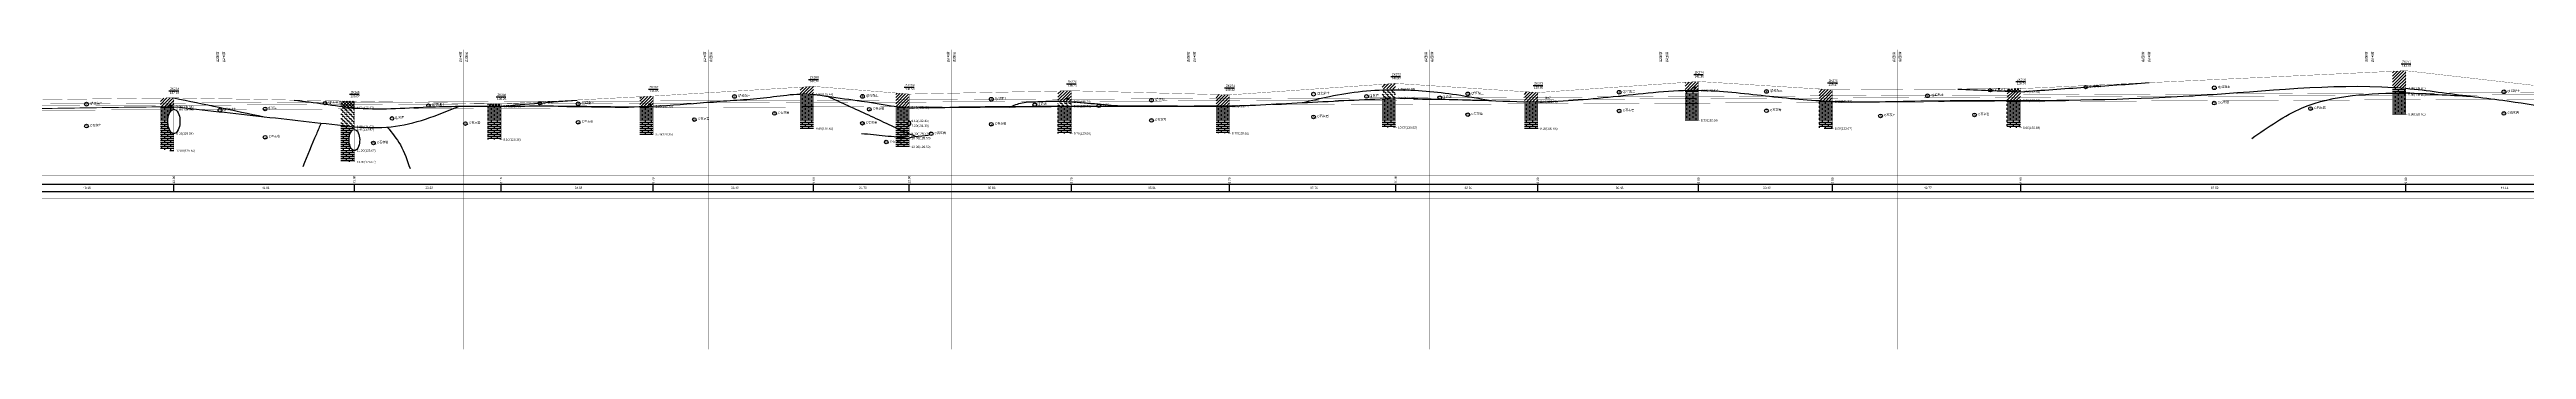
# Model space of a CAD drawing. Header units: inches. Extents: x -205 to 12199, y -11610 to -150.
# Drawn here: x 6288 to 9102, y -11602 to -11261 of the extents above; entities that cross this region are included whole.
import ezdxf

# ---------------------------------------------------------------- set-up
doc = ezdxf.new("R2010")
doc.units = ezdxf.units.IN
doc.header["$MEASUREMENT"] = 0
for name, pattern in [('ACAD_ISO03W100', [30, 12, -18]), ('ACAD_ISO05W100', [34, 24, -3, 0.5, -3, 0.5, -3]), ('ACAD_ISO12W100', [21, 12, -3, 0, -3, 0, -3])]:
    doc.linetypes.add(name, pattern=pattern)
for name, color, linetype in [('GiCAD_PouMian', 7, 'Continuous'), ('GICAD_QUYANG', 7, 'Continuous'), ('地质-地层符号', 3, 'Continuous'), ('地质-地层线', 7, 'Continuous'), ('地质-地面线', 7, 'Continuous'), ('地质-填充花纹', 4, 'Continuous'), ('地质-文字', 7, 'Continuous'), ('地质-标注栏', 7, 'Continuous'), ('地质-标贯', 7, 'Continuous'), ('地质-钻孔', 7, 'Continuous'), ('管底', 7, 'Continuous'), ('红线', 1, 'ACAD_ISO05W100')]:
    doc.layers.add(name, color=color, linetype=linetype)
doc.styles.add('LZ_PMT_LINE', font='', dxfattribs={"height": 2})
doc.styles.get("Standard").update_dxf_attribs({"font": ''})
doc.styles.add('地层编号', font='Comfont.shx', dxfattribs={"width": 0.7, "height": 2.5, "bigfont": 'Hztxt12a.shx'})
doc.styles.add('层底标注', font='Comfont.shx', dxfattribs={"width": 0.7, "height": 2.5, "bigfont": 'Hztxt12a.shx'})
doc.styles.add('岩土名称', font='Comfont.shx', dxfattribs={"width": 0.7, "height": 2.5, "bigfont": 'Hztxt12a.shx'})
doc.styles.add('时代', font='Comfont.shx', dxfattribs={"width": 0.7, "height": 2.5, "bigfont": 'Hztxt12a.shx'})
doc.styles.add('标注栏数据', font='Comfont.shx', dxfattribs={"width": 0.7, "height": 2.5, "bigfont": 'Hztxt12a.shx'})
doc.styles.add('标贯动探', font='Comfont.shx', dxfattribs={"width": 0.7, "height": 2.5, "bigfont": 'Hztxt12a.shx'})
doc.styles.add('钻孔标注', font='Comfont.shx', dxfattribs={"width": 0.7, "height": 2.5, "bigfont": 'Hztxt12a.shx'})
doc.styles.get('LZ_PMT_LINE').set_extended_font_data('SimSun')
doc.styles.get('Standard').set_extended_font_data('SimSun')
doc.linetypes.add('bzhjcx', pattern='A,0.001,[2,XX1.shx,S=1,R=0,X=1,Y=0],-2', length=2.001)
doc.linetypes.add('rd', pattern='A,0.7,1,[1,rd.shx,S=5,R=180,X=0,Y=0],1', length=2.7)
doc.linetypes.add('swx', pattern='A,7,-1.5,["●",LZ_PMT_LINE,S=0.05,R=0,X=0,Y=0],-1.5', length=10)
pattern_1 = [(0, (0, 0), (0, 2.3), []), (90, (0, 0), (-3.5, 2.3), [2.3, -2.3])]
pattern_2 = [(45, (0, 0), (-1.76776695, 1.76776695), [])]
pattern_3 = [(45, (-1.5, 0), (-2.5000001, 2.5000001), [0.707107, -2.828427]), (0, (-1, 0.5), (2.5, 2.5), [0.5, -4.5]), (315, (-0.5, 0.5), (4.9999895, -1.06e-05), [1.414214, -2.12132]), (0, (0.5, -0.5), (2.5, 2.5), [0.5, -4.5]), (45, (1, -0.5), (-2.5000001, 2.5000001), [0.707107, -2.828427])]
pattern_4 = [(45, (0, 0), (-1.76776695, 1.76776695), []), (135, (0, 0), (-1.76776695, -1.76776695), [])]

# ---------------------------------------------------------------- blocks, each defined once
blk = doc.blocks.new('gkqy_yuan.dwg不标')
at = {"layer": 'GiCAD_PouMian'}
h = blk.add_hatch(color=7, dxfattribs=at)
edge = h.paths.add_edge_path()
edge.add_arc((0, 0), 1, 0, 360)
at = {"layer": 'GICAD_QUYANG', "color": 7}
blk.add_circle((0, 0), 1, dxfattribs=at)
blk = doc.blocks.new('gkqy_yan.dwg不标', base_point=(0, -1))
at = {"color": 7}
blk.add_solid([(-0.5, -2), (-0.5, 0), (0.5, -2), (0.5, 0)], dxfattribs=at)
blk = doc.blocks.new('gkqy_rao.dwg不标')
at = {"layer": 'GICAD_QUYANG', "color": 7}
blk.add_circle((0, 0), 1, dxfattribs=at)

msp = doc.modelspace()

# ---------------------------------------------------------------- hatches: boundary and pattern name
at = {"layer": '地质-填充花纹', "linetype": 'Continuous'}
h = msp.add_hatch(dxfattribs=at)
h.set_pattern_fill('GKNXT', scale=0.5, style=0, pattern_type=2)
h.set_pattern_definition(pattern_2)
h.paths.add_polyline_path([(7155.84008, -11312.14803), (7150.08984, -11311.77942), (7145.09082, -11311.69967), (7140.84008, -11311.79196), (7140.84008, -11304.08072), (7155.84008, -11303.17909)])
h = msp.add_hatch(dxfattribs=at)
h.set_pattern_fill('GKNXT', scale=0.5, style=0, pattern_type=2)
h.set_pattern_definition(pattern_2)
h.paths.add_polyline_path([(7264.35335, -11311.84404), (7264.35335, -11327.34343), (7254.8247, -11326.55599), (7249.85771, -11325.98296), (7249.35335, -11325.91595), (7249.35335, -11310.64142)])
h = msp.add_hatch(dxfattribs=at)
h.set_pattern_fill('GKNXT', scale=0.5, style=0, pattern_type=2)
h.set_pattern_definition(pattern_2)
h.paths.add_polyline_path([(7448.65694, -11320.55699), (7442.40394, -11320.37869), (7437.40408, -11320.35432), (7433.65694, -11320.40227), (7433.65694, -11308.37854), (7448.65694, -11308.06927)])
h = msp.add_hatch(dxfattribs=at)
h.set_pattern_fill('GKNXT', scale=0.5, style=0, pattern_type=2)
h.set_pattern_definition(pattern_2)
h.paths.add_polyline_path([(7816.9964, -11306.25458), (7812.15584, -11306.07024), (7807.15636, -11306.00765), (7802.15678, -11306.06309), (7801.9964, -11306.06839), (7801.9964, -11300.81416), (7816.9964, -11299.78131)])
h = msp.add_hatch(dxfattribs=at)
h.set_pattern_fill('GKYN', scale=0.5, style=0, pattern_type=2)
h.set_pattern_definition(pattern_3)
h.paths.add_polyline_path([(7812.15584, -11306.07024), (7816.9964, -11306.25458), (7816.9964, -11316.27668), (7807.74069, -11316.74241), (7802.74701, -11316.99368), (7801.9964, -11317.03145), (7801.9964, -11306.06839), (7802.15678, -11306.06309), (7807.15636, -11306.00765)])
h = msp.add_hatch(dxfattribs=at)
h.set_pattern_fill('GKNXT', scale=0.5, style=0, pattern_type=2)
h.set_pattern_definition(pattern_2)
h.paths.add_polyline_path([(7978.55859, -11310.09804), (7978.55859, -11320.61379), (7970.13463, -11320.60495), (7965.13502, -11320.54246), (7963.55859, -11320.51172), (7963.55859, -11309.13711)])
h = msp.add_hatch(dxfattribs=at)
h.set_pattern_fill('GKNXT', scale=0.5, style=0, pattern_type=2)
h.set_pattern_definition(pattern_2)
h.paths.add_polyline_path([(8160.97507, -11307.56313), (8154.72283, -11307.53919), (8149.7232, -11307.59728), (8145.97507, -11307.68764), (8145.97507, -11298.61326), (8160.97507, -11297.58128)])
h = msp.add_hatch(dxfattribs=at)
h.set_pattern_fill('GKSHY', scale=0.5, style=0, pattern_type=2)
h.set_pattern_definition(pattern_1)
h.paths.add_polyline_path([(8160.97507, -11307.56313), (8160.97507, -11341.56256), (8156.15906, -11341.53311), (8151.09276, -11341.55667), (8150.58801, -11341.56409), (8145.97507, -11341.56409), (8145.97507, -11307.68764), (8149.7232, -11307.59728), (8154.72283, -11307.53919)])
h = msp.add_hatch(dxfattribs=at)
h.set_pattern_fill('GKNXT', scale=0.5, style=0, pattern_type=2)
h.set_pattern_definition(pattern_2)
h.paths.add_polyline_path([(8313.11397, -11306.99855), (8313.11397, -11320.00287), (8307.03124, -11319.7301), (8302.03815, -11319.46747), (8298.11397, -11319.23575), (8298.11397, -11306.06684)])
h = msp.add_hatch(dxfattribs=at)
h.set_pattern_fill('GKSTT', scale=0.5, style=0, pattern_type=2)
h.set_pattern_definition(pattern_4)
h.paths.add_polyline_path([(8526.97086, -11309.15336), (8521.55062, -11308.92146), (8516.55519, -11308.70772), (8511.97086, -11308.51158), (8511.97086, -11305.76033), (8526.97086, -11305.66564)])
h = msp.add_hatch(dxfattribs=at)
h.set_pattern_fill('GKNXT', scale=0.5, style=0, pattern_type=2)
h.set_pattern_definition(pattern_2)
h.paths.add_polyline_path([(8516.55519, -11308.70772), (8521.55062, -11308.92146), (8526.97086, -11309.15336), (8526.97086, -11319.16472), (8520.29066, -11319.18239), (8515.29067, -11319.19119), (8511.97086, -11319.1951), (8511.97086, -11308.51158)])
h = msp.add_hatch(dxfattribs=at)
h.set_pattern_fill('GKNXT', scale=0.5, style=0, pattern_type=2)
h.set_pattern_definition(pattern_2)
h.paths.add_polyline_path([(8964.55913, -11305.29424), (8955.67669, -11304.58876), (8950.68784, -11304.25526), (8949.55913, -11304.18944), (8949.55913, -11286.0233), (8964.55913, -11285.32573)])
h = msp.add_hatch(dxfattribs=at)
h.set_pattern_fill('GKSHY', scale=0.5, style=0, pattern_type=2)
h.set_pattern_definition(pattern_1)
h.paths.add_polyline_path([(8950.68784, -11304.25526), (8955.67669, -11304.58876), (8964.55913, -11305.29424), (8964.55913, -11310.33687), (8955.00046, -11311.20735), (8950.02107, -11311.66081), (8949.55913, -11311.70287), (8949.55913, -11304.18944)])
h = msp.add_hatch(dxfattribs=at)
h.set_pattern_fill('GKSHY', scale=0.5, style=0, pattern_type=2)
h.set_pattern_definition(pattern_1)
h.paths.add_polyline_path([(8964.55913, -11334.8141), (8949.55913, -11334.8141), (8949.55913, -11311.70287), (8950.02107, -11311.66081), (8955.00046, -11311.20735), (8964.55913, -11310.33687)])
h = msp.add_hatch(dxfattribs=at)
h.set_pattern_fill('GKNXT', scale=0.5, style=0, pattern_type=2)
h.set_pattern_definition(pattern_2)
h.paths.add_polyline_path([(6429.11404, -11326.16712), (6423.91428, -11326.23023), (6418.91465, -11326.29102), (6414.11404, -11326.34958), (6414.11404, -11316.36906), (6429.11404, -11316.16745)])
h = msp.add_hatch(dxfattribs=at)
h.set_pattern_fill('GKSHY', scale=0.5, style=0, pattern_type=2)
h.set_pattern_definition(pattern_1)
h.paths.add_polyline_path([(6429.11404, -11329.23465), (6427.46142, -11329.70112), (6425.94236, -11330.98804), (6424.80224, -11332.62708), (6423.95168, -11334.43541), (6423.32727, -11336.33443), (6422.89029, -11338.28543), (6422.61772, -11340.26625), (6422.49677, -11342.26213), (6422.52213, -11344.26153), (6422.69489, -11346.25358), (6423.02278, -11348.22595), (6423.52172, -11350.16195), (6424.2194, -11352.03512), (6425.16196, -11353.79676), (6426.42335, -11355.34276), (6428.08923, -11356.42564), (6429.11404, -11356.61733), (6429.11404, -11376.14342), (6424.34114, -11375.74868), (6419.31827, -11375.33302), (6414.29542, -11374.91684), (6414.11404, -11374.90179), (6414.11404, -11326.34958), (6418.91465, -11326.29102), (6423.91428, -11326.23023), (6429.11404, -11326.16712)])
h = msp.add_hatch(dxfattribs=at)
h.set_pattern_fill('GKSTT', scale=0.5, style=0, pattern_type=2)
h.set_pattern_definition(pattern_4)
h.paths.add_polyline_path([(6634.14542, -11320.00942), (6634.14542, -11327.488), (6624.98939, -11326.53166), (6620.02838, -11325.90869), (6619.14542, -11325.78919), (6619.14542, -11319.72775)])
h = msp.add_hatch(dxfattribs=at)
h.set_pattern_fill('GKYN', scale=0.5, style=0, pattern_type=2)
h.set_pattern_definition(pattern_3)
h.paths.add_polyline_path([(6620.02838, -11325.90869), (6624.98939, -11326.53166), (6634.14542, -11327.488), (6634.14542, -11348.98625), (6626.29521, -11348.11137), (6621.32597, -11347.55757), (6619.14542, -11347.31455), (6619.14542, -11325.78919)])
h = msp.add_hatch(dxfattribs=at)
h.set_pattern_fill('GKSTT', scale=0.5, style=0, pattern_type=2)
h.set_pattern_definition(pattern_4)
h.paths.add_polyline_path([(6800.75282, -11323.05954), (6800.75282, -11325.56356), (6792.68685, -11325.54563), (6787.68686, -11325.53744), (6785.75282, -11325.53584), (6785.75282, -11322.78494)])
h = msp.add_hatch(dxfattribs=at)
h.set_pattern_fill('GKSHY', scale=0.5, style=0, pattern_type=2)
h.set_pattern_definition(pattern_1)
h.paths.add_polyline_path([(6787.68686, -11325.53744), (6792.68685, -11325.54563), (6800.75282, -11325.56356), (6800.75282, -11363.56411), (6785.75282, -11363.56411), (6785.75282, -11325.53584)])
h = msp.add_hatch(dxfattribs=at)
h.set_pattern_fill('GKNXT', scale=0.5, style=0, pattern_type=2)
h.set_pattern_definition(pattern_2)
h.paths.add_polyline_path([(6973.67119, -11325.62353), (6967.45331, -11325.85888), (6962.45539, -11326.00273), (6958.67119, -11326.08436), (6958.67119, -11314.90339), (6973.67119, -11314.12701)])
h = msp.add_hatch(dxfattribs=at)
h.set_pattern_fill('GKSHY', scale=0.5, style=0, pattern_type=2)
h.set_pattern_definition(pattern_1)
h.paths.add_polyline_path([(6973.67119, -11357.61407), (6958.67119, -11357.61407), (6958.67119, -11326.08436), (6962.45539, -11326.00273), (6967.45331, -11325.85888), (6973.67119, -11325.62353)])
h = msp.add_hatch(dxfattribs=at)
h.set_pattern_fill('GKSHY', scale=0.5, style=0, pattern_type=2)
h.set_pattern_definition(pattern_1)
h.paths.add_polyline_path([(7150.08984, -11311.77942), (7155.84008, -11312.14803), (7155.84008, -11351.16406), (7140.84008, -11351.16406), (7140.84008, -11311.79196), (7145.09082, -11311.69967)])
h = msp.add_hatch(dxfattribs=at)
h.set_pattern_fill('GKSHY', scale=0.5, style=0, pattern_type=2)
h.set_pattern_definition(pattern_1)
h.paths.add_polyline_path([(7249.85771, -11325.98296), (7254.8247, -11326.55599), (7264.35335, -11327.34343), (7264.35335, -11342.66103), (7263.39599, -11343.79815), (7263.26951, -11345.78198), (7264.01521, -11347.59982), (7264.35335, -11347.75176), (7264.35335, -11356.74959), (7259.12294, -11354.35401), (7254.57705, -11352.27196), (7250.03117, -11350.1899), (7249.35335, -11349.87945), (7249.35335, -11325.91595)])
h = msp.add_hatch(dxfattribs=at)
h.set_pattern_fill('GKYN', scale=0.5, style=0, pattern_type=2)
h.set_pattern_definition(pattern_3)
h.paths.add_polyline_path([(7442.40394, -11320.37869), (7448.65694, -11320.55699), (7448.65694, -11325.56656), (7441.75109, -11325.634), (7436.75133, -11325.68283), (7433.65694, -11325.71305), (7433.65694, -11320.40227), (7437.40408, -11320.35432)])
h = msp.add_hatch(dxfattribs=at)
h.set_pattern_fill('GKSHY', scale=0.5, style=0, pattern_type=2)
h.set_pattern_definition(pattern_1)
h.paths.add_polyline_path([(7448.65694, -11356.56411), (7433.65694, -11356.56411), (7433.65694, -11325.71305), (7436.75133, -11325.68283), (7441.75109, -11325.634), (7448.65694, -11325.56656)])
h = msp.add_hatch(dxfattribs=at)
h.set_pattern_fill('GKNXT', scale=0.5, style=0, pattern_type=2)
h.set_pattern_definition(pattern_2)
h.paths.add_polyline_path([(7628.19978, -11312.75751), (7628.19978, -11325.77158), (7618.67308, -11326.0586), (7613.67406, -11326.15746), (7613.19978, -11326.16391), (7613.19978, -11312.36485)])
h = msp.add_hatch(dxfattribs=at)
h.set_pattern_fill('GKSHY', scale=0.5, style=0, pattern_type=2)
h.set_pattern_definition(pattern_1)
h.paths.add_polyline_path([(7628.19978, -11356.26405), (7613.19978, -11356.26405), (7613.19978, -11326.16391), (7613.67406, -11326.15746), (7618.67308, -11326.0586), (7628.19978, -11325.77158)])
h = msp.add_hatch(dxfattribs=at)
h.set_pattern_fill('GKSHY', scale=0.5, style=0, pattern_type=2)
h.set_pattern_definition(pattern_1)
h.paths.add_polyline_path([(7816.9964, -11349.7641), (7801.9964, -11349.7641), (7801.9964, -11317.03145), (7802.74701, -11316.99368), (7807.74069, -11316.74241), (7816.9964, -11316.27668)])
h = msp.add_hatch(dxfattribs=at)
h.set_pattern_fill('GKSHY', scale=0.5, style=0, pattern_type=2)
h.set_pattern_definition(pattern_1)
h.paths.add_polyline_path([(7965.13502, -11320.54246), (7970.13463, -11320.60495), (7978.55859, -11320.61379), (7978.55859, -11351.11406), (7963.55859, -11351.11406), (7963.55859, -11320.51172)])
h = msp.add_hatch(dxfattribs=at)
h.set_pattern_fill('GKSHY', scale=0.5, style=0, pattern_type=2)
h.set_pattern_definition(pattern_1)
h.paths.add_polyline_path([(8302.03815, -11319.46747), (8307.03124, -11319.7301), (8313.11397, -11320.00287), (8313.11397, -11351.00034), (8308.29245, -11350.73541), (8303.22095, -11350.45577), (8298.14945, -11350.17418), (8298.11397, -11350.17219), (8298.11397, -11319.23575)])
h = msp.add_hatch(dxfattribs=at)
h.set_pattern_fill('GKSHY', scale=0.5, style=0, pattern_type=2)
h.set_pattern_definition(pattern_1)
h.paths.add_polyline_path([(8526.97086, -11350.16406), (8511.97086, -11350.16406), (8511.97086, -11319.1951), (8515.29067, -11319.19119), (8520.29066, -11319.18239), (8526.97086, -11319.16472)])
h = msp.add_hatch(dxfattribs=at)
h.set_pattern_fill('GKSHY', scale=0.5, style=0, pattern_type=2)
h.set_pattern_definition(pattern_1)
h.paths.add_polyline_path([(6621.32597, -11347.55757), (6626.29521, -11348.11137), (6634.14542, -11348.98625), (6634.14542, -11352.09433), (6632.51837, -11352.61645), (6631.08854, -11354.00119), (6630.06222, -11355.71388), (6629.33258, -11357.57432), (6628.83406, -11359.51019), (6628.53006, -11361.48623), (6628.40133, -11363.48148), (6628.44038, -11365.48052), (6628.64946, -11367.46892), (6629.04111, -11369.42938), (6629.64168, -11371.33582), (6630.49942, -11373.14015), (6631.6989, -11374.73396), (6633.35116, -11375.83097), (6634.14542, -11375.97027), (6634.14542, -11388.99844), (6619.14542, -11388.05834), (6619.14542, -11347.31455)])
h = msp.add_hatch(dxfattribs=at)
h.set_pattern_fill('GKSHY', scale=0.5, style=0, pattern_type=2)
h.set_pattern_definition(pattern_1)
h.paths.add_polyline_path([(7250.03117, -11350.1899), (7254.57705, -11352.27196), (7259.12294, -11354.35401), (7264.35335, -11356.74959), (7264.35335, -11361.83944), (7257.379, -11361.15173), (7252.40314, -11360.66108), (7249.35335, -11360.36035), (7249.35335, -11349.87945)])
h = msp.add_hatch(dxfattribs=at)
h.set_pattern_fill('GKSHY', scale=0.5, style=0, pattern_type=2)
h.set_pattern_definition(pattern_1)
h.paths.add_polyline_path([(7252.40314, -11360.66108), (7257.379, -11361.15173), (7264.35335, -11361.83944), (7264.35335, -11371.86409), (7249.35335, -11371.86409), (7249.35335, -11360.36035)])

# ---------------------------------------------------------------- linework, layer by layer
at = {"layer": '地质-地层符号', "color": 7, "linetype": 'Continuous'}
for centre, major_axis in [((7723.97309, -11311.93907), (0, 2.125)), ((7899.1525, -11311.69669), (0, 2.125)), ((8071.14183, -11309.76407), (0, 2.125)), ((8238.41952, -11308.83908), (0, 2.125)), ((8492.45304, -11307.56406), (0, 1.875)), ((8601.02724, -11303.9474), (0, 1.875)), ((8747.14, -11304.66408), (0, 2.125)), ((9076.2109, -11309.23911), (0, 2.125)), ((6330.04802, -11323.31407), (0, 2.125)), ((6481.74689, -11330.1766), (0, 2.125)), ((6532.96306, -11328.6391), (0, 2.08333)), ((6601.09852, -11322.04744), (0, 1.875)), ((6677.1311, -11339.47628), (0, 2.08333)), ((6718.57411, -11324.83913), (0, 1.875)), ((6845.10741, -11322.2516), (0, 1.875)), ((6888.58701, -11322.88909), (0, 2.125)), ((7020.54725, -11340.81206), (0, 2.08333)), ((7066.13064, -11314.56406), (0, 2.125)), ((7111.63119, -11333.77807), (0, 2.08333)), ((7211.47171, -11314.43907), (0, 2.125)), ((7219.29333, -11329.11937), (0, 2.08333)), ((7357.88014, -11317.746), (0, 2.125)), ((7407.22766, -11323.92193), (0, 2.08333)), ((7479.91408, -11325.15883), (0, 2.08333)), ((7539.80336, -11318.83908), (0, 2.125)), ((7723.93142, -11337.81407), (0, 2.08333)), ((7784.2227, -11314.47083), (0, 2.08333)), ((7867.28797, -11315.89673), (0, 2.08333)), ((7899.11083, -11335.23908), (0, 2.08333)), ((8071.10017, -11331.01407), (0, 2.08333)), ((8238.37785, -11330.83908), (0, 2.08333)), ((8367.91203, -11336.57769), (0, 2.08333)), ((8421.41742, -11313.76408), (0, 2.125)), ((8474.83997, -11335.49036), (0, 2.08333)), ((8747.09834, -11322.03908), (0, 2.08333)), ((8856.4954, -11328.34534), (0, 2.08333)), ((9076.16923, -11333.86393), (0, 2.08333)), ((6330.00635, -11348.31407), (0, 2.08333)), ((6532.96306, -11360.8891), (0, 2.08333)), ((6656.07342, -11367.43118), (0, 2.08333)), ((6760.43429, -11345.38896), (0, 2.08333)), ((6888.54534, -11343.88909), (0, 2.08333)), ((7211.43005, -11345.06407), (0, 2.08333)), ((7238.55886, -11366.32661), (0, 2.08333)), ((7289.62103, -11356.96907), (0, 2.08333)), ((7357.83848, -11346.1391), (0, 2.08333)), ((7539.76169, -11341.83908), (0, 2.08333))]:
    msp.add_ellipse(centre, major_axis=major_axis, ratio=1, dxfattribs=at)
at = {"layer": '地质-地层线', "color": 7, "linetype": 'rd', "flags": 128}
for points in [[(6436.23901, -11342.87016), (6436.16924, -11344.86849), (6435.95047, -11346.856), (6435.57271, -11348.81939), (6435.01695, -11350.73976), (6434.25079, -11352.58576), (6433.22058, -11354.29701), (6431.84355, -11355.73871), (6430.05534, -11356.5944), (6429.36404, -11356.66409), (6428.08923, -11356.42564), (6426.42335, -11355.34276), (6425.16196, -11353.79676), (6424.2194, -11352.03512), (6423.52172, -11350.16195), (6423.02278, -11348.22595), (6422.69489, -11346.25358), (6422.52213, -11344.26153), (6422.49677, -11342.26213), (6422.61772, -11340.26625), (6422.89029, -11338.28543), (6423.32727, -11336.33443), (6423.95168, -11334.43541), (6424.80224, -11332.62708), (6425.94236, -11330.98804), (6427.46142, -11329.70112), (6429.36404, -11329.16409), (6429.96901, -11329.21743), (6431.77362, -11330.03627), (6433.16808, -11331.46071), (6434.21157, -11333.16379), (6434.98801, -11335.00546), (6435.55221, -11336.92335), (6435.93731, -11338.88531), (6436.1628, -11340.87206)], [(6640.39205, -11363.61214), (6640.34206, -11365.61094), (6640.12157, -11367.59809), (6639.71726, -11369.55596), (6639.10166, -11371.45757), (6638.22466, -11373.25249), (6636.99882, -11374.82564), (6635.31564, -11375.87214), (6634.39542, -11376.01411), (6633.35117, -11375.83097), (6631.6989, -11374.73396), (6630.49941, -11373.14015), (6629.64167, -11371.33583), (6629.0411, -11369.42938), (6628.64946, -11367.46892), (6628.44039, -11365.48052), (6628.40133, -11363.48148), (6628.53006, -11361.48623), (6628.83406, -11359.51019), (6629.33259, -11357.57432), (6630.06223, -11355.71388), (6631.08855, -11354.0012), (6632.51836, -11352.61645), (6634.39542, -11352.01411), (6634.52606, -11352.01696), (6636.38054, -11352.68993), (6637.78031, -11354.10603), (6638.78443, -11355.83204), (6639.49737, -11357.69902), (6639.9823, -11359.63836), (6640.27441, -11361.61621)], [(7265.5807, -11347.04842), (7264.60335, -11347.86409), (7264.01521, -11347.59982), (7263.26952, -11345.78198), (7263.39599, -11343.79816), (7264.60335, -11342.36409), (7265.57285, -11343.16403), (7265.97834, -11345.1053)]]:
    msp.add_lwpolyline(points, close=True, dxfattribs=at)
at = {"layer": '地质-地层线', "color": 7, "linetype": 'bzhjcx', "lineweight": 25}
msp.add_open_spline([(6801.00282, -11325.56411), (6829.81571, -11325.39337), (6887.44149, -11325.05187), (6965.46949, -11327.49569), (7024.51642, -11321.82311), (7065.01147, -11318.77456), (7105.46253, -11316.64178), (7141.26229, -11309.18983), (7179.40609, -11315.76699), (7215.61976, -11319.83616), (7246.4419, -11326.31755), (7264.60335, -11327.36409)], degree=3, knots=[0, 0, 0, 0, 86.4591920695, 172.918384139, 233.8066289699, 264.2517541072, 294.6948738007, 355.5831186316, 371.4632158164, 410.3694546764, 465.1557907213, 465.1557907213, 465.1557907213, 465.1557907213], dxfattribs=at)
for points in [[(7817.2464, -11316.2641), (7898.0275, -11318.43908), (7915.16288, -11318.90044), (7978.80859, -11320.61406), (8070.01683, -11314.08907), (8161.22507, -11307.56408), (8237.29452, -11313.78908), (8313.36397, -11320.01408), (8420.29242, -11319.58907), (8527.22086, -11319.16406), (8746.015, -11312.23908), (8964.80913, -11305.3141), (9038.32698, -11314.39744), (9075.0859, -11318.93911), (9185.36266, -11332.56412), (9300.79843, -11325.1391), (9416.23419, -11317.71408), (9510.54324, -11317.48906), (9541.97959, -11317.41406), (9604.85229, -11317.26405), (9703.38389, -11316.83906), (9801.91549, -11316.41406), (9890.70705, -11311.36408), (9979.49862, -11306.3141)], [(6429.36404, -11326.16409), (6531.87973, -11337.5891), (6634.39542, -11349.01411)], [(6634.39542, -11349.01411), (6676.04727, -11349.01411), (6753.69873, -11325.66724)], [(7264.60335, -11327.36409), (7356.75514, -11326.4641), (7448.90694, -11325.56411)], [(7448.90694, -11325.56411), (7507.94528, -11325.56411), (7628.44978, -11325.56411)], [(7628.44978, -11325.76405), (7722.84809, -11321.01407), (7817.2464, -11316.2641)]]:
    msp.add_spline(points, degree=3, dxfattribs=at)
at = {"layer": '地质-地层线', "color": 7, "lineweight": 25}
for points in [[(8455.93523, -11306.11407), (8491.57804, -11307.63906), (8527.22086, -11309.16406)], [(8527.22086, -11309.16406), (8600.15224, -11304.0224), (8673.08362, -11298.88074)], [(6429.36404, -11316.16409), (6480.62189, -11326.8766), (6531.87973, -11337.5891)], [(6801.00282, -11325.56411), (6844.23241, -11322.0766), (6887.46201, -11318.58909)]]:
    msp.add_spline(points, degree=3, dxfattribs=at)
at = {"layer": '地质-地层线', "color": 7}
for points in [[(8789.65382, -11362.28516), (8847.09495, -11327.59507), (8964.80913, -11310.3141)], [(8964.80913, -11310.3141), (9001.56805, -11312.35577), (9038.32698, -11314.39744)], [(7171.81664, -11314.36696), (7218.20999, -11335.61552), (7264.60335, -11356.86409)], [(7210.34771, -11356.51417), (7237.47553, -11359.18913), (7264.60335, -11361.86409)], [(7264.60335, -11356.86409), (7271.15655, -11359.73707), (7264.60335, -11361.86409)]]:
    msp.add_spline(points, degree=3, dxfattribs=at)
at = {"layer": '地质-地层线', "color": 7, "linetype": 'bzhjcx', "lineweight": 0}
msp.add_spline([(5961.63192, -11326.7641), (6095.05695, -11327.81408), (6228.48199, -11328.86406), (6328.92302, -11327.51407), (6429.36404, -11326.16409)], degree=3, dxfattribs=at)
at = {"layer": '地质-地层线', "color": 7, "lineweight": 25}
for points, knots in [([(6566.05163, -11318.73077), (6577.44614, -11320.12786), (6600.23517, -11322.92204), (6650.47394, -11330.86524), (6701.92597, -11326.6616), (6741.7079, -11325.80226), (6753.69873, -11325.66724)], [0, 0, 0, 0, 34.4529424332, 68.9058848665, 152.2152899256, 188.1911594256, 188.1911594256, 188.1911594256, 188.1911594256]), ([(7378.69541, -11326.63293), (7383.31719, -11324.68083), (7393.41578, -11320.41546), (7412.09015, -11320.69699), (7435.5283, -11319.04135), (7479.34146, -11323.20858), (7498.95019, -11324.82337), (7508.75455, -11325.63076)], [474.7533934466, 474.7533934466, 474.7533934466, 474.7533934466, 526.632120845, 588.1084509687, 649.5847810924, 679.6156318181, 709.6464825438, 709.6464825438, 709.6464825438, 709.6464825438])]:
    msp.add_open_spline(points, degree=3, knots=knots, dxfattribs=at)
at = {"layer": '地质-地层线', "color": 7, "linetype": 'bzhjcx', "lineweight": 25}
msp.add_open_spline([(6753.70242, -11325.66574), (6769.46922, -11325.63187), (6785.23602, -11325.59799), (6801.00282, -11325.56411)], degree=3, dxfattribs=at)
at = {"layer": '地质-地面线', "color": 7, "linetype": 'Continuous', "const_width": 0.3}
msp.add_lwpolyline([(6228.48199, -11318.86406), (6429.36404, -11316.16409), (6634.39542, -11320.01411), (6801.00282, -11323.06411), (6973.92119, -11314.11407), (7156.09008, -11303.16406), (7264.60335, -11311.86409), (7448.90694, -11308.06411), (7628.44978, -11312.76405), (7817.2464, -11299.7641), (7978.80859, -11310.11406), (8161.22507, -11297.56408), (8313.36397, -11307.01408), (8527.22086, -11305.66406), (8964.80913, -11285.3141), (9185.36266, -11310.56411)], dxfattribs=at)
at = {"layer": '地质-标注栏', "color": 7, "linetype": 'Continuous', "const_width": 0.3}
for points in [[(419.52411, -11404.36426), (12199.09231, -11404.36426)], [(419.52411, -11430.36426), (12199.09231, -11430.36426)]]:
    msp.add_lwpolyline(points, dxfattribs=at)
at = {"layer": '地质-标注栏', "color": 7, "linetype": 'Continuous'}
for points in [[(419.52411, -11414.36426), (12199.09231, -11414.36426)], [(419.52411, -11422.36426), (12199.09231, -11422.36426)], [(6429.36404, -11422.36426), (6429.36404, -11414.36426)], [(6429.36404, -11422.36426), (6429.36404, -11414.36426)], [(6634.39542, -11422.36426), (6634.39542, -11414.36426)], [(6634.39542, -11422.36426), (6634.39542, -11414.36426)], [(6801.00282, -11422.36426), (6801.00282, -11414.36426)], [(6801.00282, -11422.36426), (6801.00282, -11414.36426)], [(6973.92119, -11422.36426), (6973.92119, -11414.36426)], [(6973.92119, -11422.36426), (6973.92119, -11414.36426)], [(7156.09008, -11422.36426), (7156.09008, -11414.36426)], [(7156.09008, -11422.36426), (7156.09008, -11414.36426)], [(7264.60335, -11422.36426), (7264.60335, -11414.36426)], [(7264.60335, -11422.36426), (7264.60335, -11414.36426)], [(7448.90694, -11422.36426), (7448.90694, -11414.36426)], [(7448.90694, -11422.36426), (7448.90694, -11414.36426)], [(7628.44978, -11422.36426), (7628.44978, -11414.36426)], [(7628.44978, -11422.36426), (7628.44978, -11414.36426)], [(7817.2464, -11422.36426), (7817.2464, -11414.36426)], [(7817.2464, -11422.36426), (7817.2464, -11414.36426)], [(7978.80859, -11422.36426), (7978.80859, -11414.36426)], [(7978.80859, -11422.36426), (7978.80859, -11414.36426)], [(8161.22507, -11422.36426), (8161.22507, -11414.36426)], [(8161.22507, -11422.36426), (8161.22507, -11414.36426)], [(8313.36397, -11422.36426), (8313.36397, -11414.36426)], [(8313.36397, -11422.36426), (8313.36397, -11414.36426)], [(8527.22086, -11422.36426), (8527.22086, -11414.36426)], [(8527.22086, -11422.36426), (8527.22086, -11414.36426)], [(8964.80913, -11422.36426), (8964.80913, -11414.36426)], [(8964.80913, -11422.36426), (8964.80913, -11414.36426)]]:
    msp.add_lwpolyline(points, dxfattribs=at)
at = {"layer": '地质-钻孔', "color": 7, "linetype": 'Continuous'}
for p, q in [((8959.4043, -11277.31445), (8970.21387, -11277.31445)), ((6423.75098, -11308.16406), (6434.97705, -11308.16406)), ((6968.34961, -11306.11426), (6979.49268, -11306.11426)), ((7150.39355, -11295.16406), (7161.78662, -11295.16406)), ((7259.03174, -11303.86426), (7270.1748, -11303.86426)), ((7443.33545, -11300.06445), (7454.47852, -11300.06445)), ((7622.91992, -11304.76367), (7633.97949, -11304.76367)), ((7811.5918, -11291.76367), (7822.90137, -11291.76367)), ((7973.2373, -11302.11426), (7984.37988, -11302.11426)), ((8155.82031, -11289.56445), (8166.62988, -11289.56445)), ((8307.75098, -11299.01367), (8318.97754, -11299.01367)), ((8521.60742, -11297.66406), (8532.83398, -11297.66406)), ((6628.82422, -11312.01367), (6639.9668, -11312.01367)), ((6795.43115, -11315.06445), (6806.57422, -11315.06445))]:
    msp.add_line(p, q, dxfattribs=at)
at = {"layer": '地质-钻孔', "color": 7, "const_width": 0.3, "flags": 128}
for points in [[(7156.09008, -11303.16406), (7156.09008, -11351.16406)], [(7448.90694, -11308.06411), (7448.90694, -11356.56411)], [(7817.2464, -11299.7641), (7817.2464, -11349.7641)], [(7978.80859, -11310.11406), (7978.80859, -11351.11406)], [(8161.22507, -11297.56408), (8161.22507, -11341.56409)], [(8313.36397, -11307.01408), (8313.36397, -11351.01408)], [(8527.22086, -11305.66406), (8527.22086, -11350.16406)], [(8964.80913, -11285.3141), (8964.80913, -11334.8141)], [(6429.36404, -11316.16409), (6429.36404, -11376.16409)], [(6634.39542, -11320.01411), (6634.39542, -11389.01411)], [(6801.00282, -11323.06411), (6801.00282, -11363.56412)], [(6973.92119, -11314.11407), (6973.92119, -11357.61407)], [(7264.60335, -11311.86409), (7264.60335, -11371.86409)], [(7628.44978, -11312.76405), (7628.44978, -11356.26405)]]:
    msp.add_lwpolyline(points, dxfattribs=at)
at = {"layer": '地质-钻孔', "color": 7, "linetype": 'Continuous', "const_width": 0.3, "flags": 128}
for points in [[(8963.30913, -11334.8141), (8966.30913, -11334.8141)], [(6799.50282, -11363.56412), (6802.50282, -11363.56412)], [(6972.42119, -11357.61407), (6975.42119, -11357.61407)], [(7154.59008, -11351.16406), (7157.59008, -11351.16406)], [(7447.40694, -11356.56411), (7450.40694, -11356.56411)], [(7626.94978, -11356.26405), (7629.94978, -11356.26405)], [(7815.7464, -11349.7641), (7818.7464, -11349.7641)], [(7977.30859, -11351.11406), (7980.30859, -11351.11406)], [(8159.72507, -11341.56409), (8162.72507, -11341.56409)], [(8311.86397, -11351.01408), (8314.86397, -11351.01408)], [(8525.72086, -11350.16406), (8528.72086, -11350.16406)], [(6427.86404, -11376.16409), (6430.86404, -11376.16409)], [(6632.89542, -11389.01411), (6635.89542, -11389.01411)], [(7263.10335, -11371.86409), (7266.10335, -11371.86409)]]:
    msp.add_lwpolyline(points, dxfattribs=at)
at = {"layer": '管底', "linetype": 'ACAD_ISO12W100', "const_width": 0.3}
msp.add_lwpolyline([(459.512, -11362.87056), (2694.53145, -11345.35696), (5007.02942, -11335.86537), (6821.8012, -11327.86442), (7998.19706, -11322.86387), (9188.66065, -11317.27629), (12189.51642, -11291.41155)], dxfattribs=at)
at = {"layer": '管底', "linetype": 'swx', "const_width": 0.3}
for points in [[(775.59398, -11354.36011), (2694.48381, -11337.85709), (5006.99863, -11328.36543), (6821.76814, -11320.36449), (7998.16518, -11315.36394), (9188.61073, -11309.77644), (12189.45177, -11283.91182)], [(775.61548, -11356.86002), (2694.49969, -11340.35705), (5007.0089, -11330.86541), (6821.77916, -11322.86447), (7998.17581, -11317.86392), (9188.62737, -11312.27639), (12189.47332, -11286.41173)]]:
    msp.add_lwpolyline(points, dxfattribs=at)
at = {"layer": '管底'}
msp.add_lwpolyline([(7267.10722, -11360.39869), (7286.71681, -11358.55551)], dxfattribs=at)
for points in [[(7711.81095, -11321.56944), (7741.93548, -11314.4696), (7817.2464, -11306.86151), (7886.19326, -11312.48743), (7926.22189, -11319.28491)], [(6596.54092, -11344.79536), (6591.1903, -11357.31876), (6575.695, -11394.38646)], [(6671.77697, -11349.37304), (6686.60096, -11369.62874), (6697.59334, -11396.50279)]]:
    msp.add_spline(points, degree=3, dxfattribs=at)
at = {"layer": '红线', "linetype": 'ACAD_ISO03W100', "ltscale": 0.4, "const_width": 0.2}
for points in [[(6482.84834, -11261.35166), (6482.84834, -11601.90349)], [(6758.62941, -11261.35166), (6758.62941, -11601.90349)], [(7036.18637, -11261.35166), (7036.18637, -11601.90349)], [(7312.62543, -11261.35166), (7312.62543, -11601.90349)], [(7585.44155, -11261.35166), (7585.44155, -11601.90349)], [(7855.27895, -11261.35166), (7855.27895, -11601.90349)], [(8122.05882, -11261.35166), (8122.05882, -11601.90349)], [(8386.92904, -11261.35166), (8386.92904, -11601.90349)], [(8669.88457, -11261.35166), (8669.88457, -11601.90349)], [(8923.62985, -11261.35166), (8923.62985, -11601.90349)]]:
    msp.add_lwpolyline(points, dxfattribs=at)

# ---------------------------------------------------------------- block references
at = {"layer": '管底', "color": 7, "linetype": 'Continuous'}
for name, p in [('gkqy_rao.dwg不标', (8157.22507, -11304.81408)), ('gkqy_yuan.dwg不标', (6425.36404, -11324.41409)), ('gkqy_yuan.dwg不标', (6969.92119, -11323.86407)), ('gkqy_yuan.dwg不标', (7444.90694, -11317.31411)), ('gkqy_yan.dwg不标', (8157.22507, -11333.31408)), ('gkqy_yan.dwg不标', (7260.60335, -11358.11409))]:
    msp.add_blockref(name, p, dxfattribs=at)

# ---------------------------------------------------------------- texts
at = {"layer": '地质-地层符号', "color": 7, "linetype": 'Continuous'}
for s, height, style, p in [('4', 2.5, '地层编号', (7723.09809, -11313.18907)), ('Q', 2.5, '时代', (7727.91059, -11312.38907)), ('红黏土', 2.5, '岩土名称', (7732.03559, -11312.38907)), ('4', 2.5, '地层编号', (7898.2775, -11312.94669)), ('Q', 2.5, '时代', (7903.09, -11312.14669)), ('红黏土', 2.5, '岩土名称', (7907.215, -11312.14669)), ('4', 2.5, '地层编号', (8070.26683, -11311.01407)), ('1', 1.625, '地层编号', (8073.26683, -11311.21407)), ('Q', 2.5, '时代', (8075.07933, -11310.21407)), ('红黏土', 2.5, '岩土名称', (8079.20433, -11310.21407)), ('4', 2.5, '地层编号', (8237.54452, -11310.08908)), ('1', 1.625, '地层编号', (8240.54452, -11310.28908)), ('Q', 2.5, '时代', (8242.35702, -11309.28908)), ('红黏土', 2.5, '岩土名称', (8246.48202, -11309.28908)), ('1', 2.5, '地层编号', (8491.82804, -11308.81406)), ('1', 1.625, '地层编号', (8494.32804, -11309.01406)), ('Q', 2.5, '时代', (8496.14054, -11308.01406)), ('素填土', 2.5, '岩土名称', (8500.80721, -11308.01406)), ('1', 2.5, '地层编号', (8600.40224, -11305.1974)), ('1', 1.625, '地层编号', (8602.90224, -11305.3974)), ('Q', 2.5, '时代', (8604.71474, -11304.3974)), ('素填土', 2.5, '岩土名称', (8609.38141, -11304.3974)), ('4', 2.5, '地层编号', (8746.265, -11305.91408)), ('1', 1.625, '地层编号', (8749.265, -11306.11408)), ('Q', 2.5, '时代', (8751.0775, -11305.11408)), ('红黏土', 2.5, '岩土名称', (8755.2025, -11305.11408)), ('4', 2.5, '地层编号', (9075.3359, -11310.48911)), ('1', 1.625, '地层编号', (9078.3359, -11310.68911)), ('Q', 2.5, '时代', (9080.1484, -11309.68911)), ('红黏土', 2.5, '岩土名称', (9084.2734, -11309.68911)), ('4', 2.5, '地层编号', (6329.17302, -11324.56407)), ('1', 1.625, '地层编号', (6332.17302, -11324.76407)), ('Q', 2.5, '时代', (6333.98552, -11323.76407)), ('红黏土', 2.5, '岩土名称', (6338.11052, -11323.76407)), ('4', 2.5, '地层编号', (6480.87189, -11331.4266)), ('1', 1.625, '地层编号', (6483.87189, -11331.6266)), ('Q', 2.5, '时代', (6485.68439, -11330.6266)), ('红黏土', 2.5, '岩土名称', (6489.80939, -11330.6266)), ('2', 2.5, '地层编号', (6532.12973, -11329.8891)), ('Q', 2.5, '时代', (6536.04639, -11329.0891)), ('淤泥', 2.5, '岩土名称', (6539.79639, -11329.0891)), ('1', 2.5, '地层编号', (6600.47352, -11323.29744)), ('1', 1.625, '地层编号', (6602.97352, -11323.49744)), ('Q', 2.5, '时代', (6604.78602, -11322.49744)), ('素填土', 2.5, '岩土名称', (6609.45269, -11322.49744)), ('2', 2.5, '地层编号', (6676.29777, -11340.72628)), ('Q', 2.5, '时代', (6680.21444, -11339.92628)), ('淤泥', 2.5, '岩土名称', (6683.96444, -11339.92628)), ('1', 2.5, '地层编号', (6717.94911, -11326.08913)), ('1', 1.625, '地层编号', (6720.44911, -11326.28913)), ('Q', 2.5, '时代', (6722.26161, -11325.28913)), ('素填土', 2.5, '岩土名称', (6726.92828, -11325.28913)), ('1', 2.5, '地层编号', (6844.48241, -11323.5016)), ('1', 1.625, '地层编号', (6846.98241, -11323.7016)), ('Q', 2.5, '时代', (6848.79491, -11322.7016)), ('素填土', 2.5, '岩土名称', (6853.46158, -11322.7016)), ('4', 2.5, '地层编号', (6887.71201, -11324.13909)), ('1', 1.625, '地层编号', (6890.71201, -11324.33909)), ('Q', 2.5, '时代', (6892.52451, -11323.33909)), ('红黏土', 2.5, '岩土名称', (6896.64951, -11323.33909)), ('C', 2.5, '时代', (7024.71391, -11341.26206)), ('石灰岩', 2.5, '岩土名称', (7027.46391, -11341.26206)), ('4', 2.5, '地层编号', (7065.25564, -11315.81406)), ('1', 1.625, '地层编号', (7068.25564, -11316.01406)), ('Q', 2.5, '时代', (7070.06814, -11315.01406)), ('红黏土', 2.5, '岩土名称', (7074.19314, -11315.01406)), ('5', 2.5, '地层编号', (7110.79786, -11335.02807)), ('1', 1.625, '地层编号', (7113.71452, -11335.22807)), ('C', 2.5, '时代', (7115.52702, -11334.22807)), ('石灰岩', 2.5, '岩土名称', (7118.27702, -11334.22807)), ('4', 2.5, '地层编号', (7210.59671, -11315.68907)), ('1', 1.625, '地层编号', (7213.59671, -11315.88907)), ('Q', 2.5, '时代', (7215.40921, -11314.88907)), ('5', 2.5, '地层编号', (7218.45999, -11330.36937)), ('红黏土', 2.5, '岩土名称', (7219.53421, -11314.88907)), ('2', 1.625, '地层编号', (7221.37666, -11330.56937)), ('C', 2.5, '时代', (7223.45999, -11329.56937)), ('石灰岩', 2.5, '岩土名称', (7226.20999, -11329.56937)), ('4', 2.5, '地层编号', (7357.00514, -11318.996)), ('1', 1.625, '地层编号', (7360.00514, -11319.196)), ('Q', 2.5, '时代', (7361.81764, -11318.196)), ('红黏土', 2.5, '岩土名称', (7365.94264, -11318.196)), ('2', 2.5, '地层编号', (7406.39433, -11325.17193)), ('Q', 2.5, '时代', (7410.311, -11324.37193)), ('淤泥', 2.5, '岩土名称', (7414.061, -11324.37193)), ('2', 2.5, '地层编号', (7479.08074, -11326.40883)), ('Q', 2.5, '时代', (7482.99741, -11325.60883)), ('淤泥', 2.5, '岩土名称', (7486.74741, -11325.60883)), ('4', 2.5, '地层编号', (7538.92836, -11320.08908)), ('1', 1.625, '地层编号', (7541.92836, -11320.28908)), ('Q', 2.5, '时代', (7543.74086, -11319.28908)), ('红黏土', 2.5, '岩土名称', (7547.86586, -11319.28908)), ('5', 2.5, '地层编号', (7723.09809, -11339.06407)), ('2', 1.625, '地层编号', (7726.01476, -11339.26407)), ('1', 1.625, '地层编号', (7726.09809, -11313.38907)), ('C', 2.5, '时代', (7728.09809, -11338.26407)), ('石灰岩', 2.5, '岩土名称', (7730.84809, -11338.26407)), ('2', 2.5, '地层编号', (7783.38937, -11315.72083)), ('Q', 2.5, '时代', (7787.30604, -11314.92083)), ('淤泥', 2.5, '岩土名称', (7791.05604, -11314.92083)), ('2', 2.5, '地层编号', (7866.45464, -11317.14673)), ('Q', 2.5, '时代', (7870.37131, -11316.34673)), ('淤泥', 2.5, '岩土名称', (7874.12131, -11316.34673)), ('5', 2.5, '地层编号', (7898.2775, -11336.48908)), ('2', 1.625, '地层编号', (7901.19416, -11336.68908)), ('1', 1.625, '地层编号', (7901.2775, -11313.14669)), ('C', 2.5, '时代', (7903.2775, -11335.68908)), ('石灰岩', 2.5, '岩土名称', (7906.0275, -11335.68908)), ('5', 2.5, '地层编号', (8070.26683, -11332.26407)), ('2', 1.625, '地层编号', (8073.1835, -11332.46407)), ('C', 2.5, '时代', (8075.26683, -11331.46407)), ('石灰岩', 2.5, '岩土名称', (8078.01683, -11331.46407)), ('5', 2.5, '地层编号', (8237.54452, -11332.08908)), ('2', 1.625, '地层编号', (8240.46119, -11332.28908)), ('C', 2.5, '时代', (8242.54452, -11331.28908)), ('石灰岩', 2.5, '岩土名称', (8245.29452, -11331.28908)), ('5', 2.5, '地层编号', (8367.07869, -11337.82769)), ('2', 1.625, '地层编号', (8369.99536, -11338.02769)), ('C', 2.5, '时代', (8372.07869, -11337.02769)), ('石灰岩', 2.5, '岩土名称', (8374.82869, -11337.02769)), ('4', 2.5, '地层编号', (8420.54242, -11315.01408)), ('1', 1.625, '地层编号', (8423.54242, -11315.21408)), ('Q', 2.5, '时代', (8425.35492, -11314.21408)), ('红黏土', 2.5, '岩土名称', (8429.47992, -11314.21408)), ('5', 2.5, '地层编号', (8474.00664, -11336.74036)), ('1', 1.625, '地层编号', (8476.9233, -11336.94036)), ('C', 2.5, '时代', (8478.7358, -11335.94036)), ('石灰岩', 2.5, '岩土名称', (8481.4858, -11335.94036)), ('5', 2.5, '地层编号', (8746.265, -11323.28908)), ('1', 1.625, '地层编号', (8749.18167, -11323.48908)), ('C', 2.5, '时代', (8750.99417, -11322.48908)), ('石灰岩', 2.5, '岩土名称', (8753.74417, -11322.48908)), ('5', 2.5, '地层编号', (8855.66207, -11329.59534)), ('2', 1.625, '地层编号', (8858.57873, -11329.79534)), ('C', 2.5, '时代', (8860.66207, -11328.79534)), ('石灰岩', 2.5, '岩土名称', (8863.41207, -11328.79534)), ('5', 2.5, '地层编号', (9075.3359, -11335.11393)), ('2', 1.625, '地层编号', (9078.25256, -11335.31393)), ('C', 2.5, '时代', (9080.3359, -11334.31393)), ('石灰岩', 2.5, '岩土名称', (9083.0859, -11334.31393)), ('5', 2.5, '地层编号', (6329.17302, -11349.56407)), ('2', 1.625, '地层编号', (6332.08968, -11349.76407)), ('C', 2.5, '时代', (6334.17302, -11348.76407)), ('石灰岩', 2.5, '岩土名称', (6336.92302, -11348.76407)), ('5', 2.5, '地层编号', (6532.12973, -11362.1391)), ('2', 1.625, '地层编号', (6535.04639, -11362.3391)), ('C', 2.5, '时代', (6537.12973, -11361.3391)), ('石灰岩', 2.5, '岩土名称', (6539.87973, -11361.3391)), ('5', 2.5, '地层编号', (6655.24009, -11368.68118)), ('C', 2.5, '时代', (6659.96926, -11367.88118)), ('石灰岩', 2.5, '岩土名称', (6662.71926, -11367.88118)), ('5', 2.5, '地层编号', (6759.60096, -11346.63896)), ('2', 1.625, '地层编号', (6762.51763, -11346.83896)), ('C', 2.5, '时代', (6764.60096, -11345.83896)), ('石灰岩', 2.5, '岩土名称', (6767.35096, -11345.83896)), ('5', 2.5, '地层编号', (6887.71201, -11345.13909)), ('2', 1.625, '地层编号', (6890.62867, -11345.33909)), ('C', 2.5, '时代', (6892.71201, -11344.33909)), ('石灰岩', 2.5, '岩土名称', (6895.46201, -11344.33909)), ('5', 2.5, '地层编号', (7019.71391, -11342.06206)), ('2', 1.625, '地层编号', (7022.63058, -11342.26206)), ('5', 2.5, '地层编号', (7210.59671, -11346.31407)), ('1', 1.625, '地层编号', (7213.51338, -11346.51407)), ('C', 2.5, '时代', (7215.32588, -11345.51407)), ('石灰岩', 2.5, '岩土名称', (7218.07588, -11345.51407)), ('5', 2.5, '地层编号', (7237.72553, -11367.57661)), ('2', 1.625, '地层编号', (7240.6422, -11367.77661)), ('C', 2.5, '时代', (7242.72553, -11366.77661)), ('石灰岩', 2.5, '岩土名称', (7245.47553, -11366.77661)), ('5', 2.5, '地层编号', (7288.78769, -11358.21907)), ('1', 1.625, '地层编号', (7291.70436, -11358.41907)), ('C', 2.5, '时代', (7293.51686, -11357.41907)), ('石灰岩', 2.5, '岩土名称', (7296.26686, -11357.41907)), ('5', 2.5, '地层编号', (7357.00514, -11347.3891)), ('2', 1.625, '地层编号', (7359.92181, -11347.5891)), ('C', 2.5, '时代', (7362.00514, -11346.5891)), ('石灰岩', 2.5, '岩土名称', (7364.75514, -11346.5891)), ('5', 2.5, '地层编号', (7538.92836, -11343.08908)), ('2', 1.625, '地层编号', (7541.84503, -11343.28908)), ('C', 2.5, '时代', (7543.92836, -11342.28908)), ('石灰岩', 2.5, '岩土名称', (7546.67836, -11342.28908)), ('1', 1.625, '地层编号', (6658.15676, -11368.88118))]:
    msp.add_text(s, height=height, dxfattribs=dict(at, style=style)).set_placement(p)
at = {"layer": '地质-地层符号', "color": 7, "linetype": 'Continuous', "style": '时代', "width": 0.8}
for s, p in [('al', (7729.94392, -11310.72241)), ('al', (7905.12333, -11310.48002)), ('4', (8077.11267, -11310.71407)), ('al', (8077.11267, -11308.5474)), ('4', (8244.39035, -11309.78908)), ('al', (8244.39035, -11307.62242)), ('4', (8498.17388, -11308.51406)), ('ml', (8498.17388, -11306.3474)), ('4', (8606.74807, -11304.8974)), ('ml', (8606.74807, -11302.73073)), ('4', (8753.11084, -11305.61408)), ('al', (8753.11084, -11303.44741)), ('4', (9082.18173, -11310.18911)), ('al', (9082.18173, -11308.02244)), ('4', (6336.01885, -11324.26407)), ('al', (6336.01885, -11322.09741)), ('4', (6487.71772, -11331.1266)), ('al', (6487.71772, -11328.95993)), ('4', (6538.07973, -11329.5891)), ('h', (6538.07973, -11327.42243)), ('4', (6606.81936, -11322.99744)), ('ml', (6606.81936, -11320.83077)), ('4', (6682.24777, -11340.42628)), ('h', (6682.24777, -11338.25962)), ('4', (6724.29495, -11325.78913)), ('ml', (6724.29495, -11323.62246)), ('4', (6850.82824, -11323.2016)), ('ml', (6850.82824, -11321.03494)), ('4', (6894.55784, -11323.83909)), ('al', (6894.55784, -11321.67243)), ('4', (7072.10147, -11315.51406)), ('al', (7072.10147, -11313.34739)), ('4', (7217.44255, -11315.38907)), ('al', (7217.44255, -11313.22241)), ('4', (7363.85098, -11318.696)), ('al', (7363.85098, -11316.52933)), ('4', (7412.34433, -11324.87193)), ('h', (7412.34433, -11322.70526)), ('4', (7485.03074, -11326.10883)), ('h', (7485.03074, -11323.94216)), ('4', (7545.77419, -11319.78908)), ('al', (7545.77419, -11317.62242)), ('4', (7729.94392, -11312.88907)), ('4', (7789.33937, -11315.42083)), ('h', (7789.33937, -11313.25417)), ('4', (7872.40464, -11316.84673)), ('h', (7872.40464, -11314.68006)), ('4', (7905.12333, -11312.64669)), ('4', (8427.38825, -11314.71408)), ('al', (8427.38825, -11312.54741))]:
    msp.add_text(s, height=1.5, dxfattribs=at).set_placement(p)
at = {"layer": '地质-文字', "color": 7, "linetype": 'Continuous', "style": '层底标注'}
for s, p in [('1.80(138.44)', (7158.74008, -11313.41406)), ('1.30(139.62)', (7819.8964, -11307.5141)), ('2.00(139.36)', (8163.87507, -11308.81408)), ('0.70(139.04)', (8529.87086, -11310.41406)), ('4.00(139.81)', (8967.45913, -11306.5641)), ('2.00(135.64)', (6432.01404, -11327.41409)), ('2.60(135.04)', (6432.01404, -11330.41409)), ('1.50(135.37)', (6637.04542, -11328.76411)), ('0.50(135.76)', (6803.65282, -11326.81411)), ('2.30(135.75)', (6976.57119, -11326.86407)), ('3.10(135.40)', (7267.25335, -11328.61409)), ('3.50(135.76)', (7451.55694, -11326.81411)), ('2.50(136.76)', (7451.55694, -11321.81411)), ('2.60(135.72)', (7631.09978, -11327.01405)), ('3.30(137.62)', (7819.8964, -11317.5141)), ('2.10(136.75)', (7981.45859, -11321.86406)), ('2.60(136.87)', (8316.01397, -11321.26408)), ('2.70(137.04)', (8529.87086, -11320.41406)), ('5.00(138.81)', (8967.45913, -11313.83614)), ('9.90(133.91)', (8967.45913, -11336.0641)), ('8.10(129.54)', (6432.01404, -11357.91409)), ('5.80(131.07)', (6637.04542, -11350.26411)), ('6.40(130.47)', (6637.04542, -11353.26411)), ('8.10(128.16)', (6803.65282, -11364.81412)), ('8.70(129.35)', (6976.57119, -11358.86407)), ('9.60(130.64)', (7158.74008, -11352.41406)), ('9.00(129.50)', (7267.25335, -11358.11409)), ('6.10(132.40)', (7267.25335, -11343.61409)), ('7.20(131.30)', (7267.25335, -11349.11409)), ('10.00(128.50)', (7267.25335, -11363.11409)), ('9.70(129.56)', (7451.55694, -11357.81411)), ('8.70(129.62)', (7631.09978, -11357.51405)), ('10.00(130.92)', (7819.8964, -11351.0141)), ('8.20(130.65)', (7981.45859, -11352.36406)), ('8.80(132.56)', (8163.87507, -11342.81409)), ('8.80(130.67)', (8316.01397, -11352.26408)), ('8.90(130.84)', (8529.87086, -11351.41406)), ('12.00(125.64)', (6432.01404, -11377.41409)), ('11.20(125.67)', (6637.04542, -11377.26411)), ('13.80(123.07)', (6637.04542, -11390.26411)), ('12.00(126.50)', (7267.25335, -11373.11409))]:
    msp.add_text(s, height=2.5, dxfattribs=at).set_placement(p)
at = {"layer": '地质-标注栏', "color": 7, "linetype": 'Continuous', "style": '标注栏数据'}
for s, p in [('40.18', (6326.24802, -11419.61426)), ('41.01', (6529.35056, -11419.61426)), ('33.32', (6714.99495, -11419.61426)), ('34.58', (6884.67034, -11419.61426)), ('36.43', (7062.24314, -11419.61426)), ('21.70', (7207.70088, -11419.61426)), ('36.86', (7353.99264, -11419.61426)), ('35.91', (7536.06169, -11419.61426)), ('37.76', (7720.08559, -11419.61426)), ('32.31', (7895.44, -11419.61426)), ('36.48', (8067.22517, -11419.61426)), ('30.43', (8234.53202, -11419.61426)), ('42.77', (8417.47158, -11419.61426)), ('87.52', (8743.22333, -11419.61426)), ('44.11', (9072.52756, -11419.61426))]:
    msp.add_text(s, height=2.5, dxfattribs=at).set_placement(p)
for s, p in [('12.00', (6430.61404, -11413.36426)), ('13.80', (6635.64542, -11413.36426)), ('8.10', (6802.25282, -11413.36426)), ('8.70', (6975.17119, -11413.36426)), ('9.60', (7157.34008, -11413.36426)), ('12.00', (7265.85335, -11413.36426)), ('9.70', (7450.15694, -11413.36426)), ('8.70', (7629.69978, -11413.36426)), ('10.00', (7818.4964, -11413.36426)), ('8.20', (7980.05859, -11413.36426)), ('8.80', (8162.47507, -11413.36426)), ('8.80', (8314.61397, -11413.36426)), ('8.90', (8528.47086, -11413.36426)), ('9.90', (8966.05913, -11413.36426))]:
    msp.add_text(s, height=2.5, rotation=90.0000025, dxfattribs=at).set_placement(p)
at = {"layer": '地质-标贯', "color": 7, "linetype": 'Continuous', "style": '标贯动探'}
for s, p in [('N=4', (7825.4464, -11308.5141)), ('N=7', (7987.00859, -11317.36406))]:
    msp.add_text(s, height=2.5, dxfattribs=at).set_placement(p)
at = {"layer": '地质-钻孔', "color": 7, "linetype": 'Continuous', "style": '钻孔标注'}
for s, p in [('143.81', (8960.40437, -11280.8141)), ('ZK277', (8960.55913, -11276.3141)), ('137.64', (6424.75095, -11311.66409)), ('ZK264', (6425.07238, -11307.16409)), ('ZK265', (6630.14542, -11311.01411)), ('138.05', (6969.34977, -11309.61407)), ('ZK267', (6969.67119, -11305.11407)), ('140.24', (7151.39365, -11298.66406)), ('ZK268', (7151.84008, -11294.16406)), ('138.50', (7260.03192, -11307.36409)), ('ZK269', (7260.35335, -11302.86409)), ('139.26', (7444.33551, -11303.56411)), ('ZK270', (7444.65694, -11299.06411)), ('138.32', (7623.92002, -11308.26405)), ('ZK271', (7624.40812, -11303.76405)), ('140.92', (7812.59164, -11295.2641)), ('ZK272', (7812.9964, -11290.7641)), ('138.85', (7974.23717, -11305.61406)), ('ZK273', (7974.60026, -11301.11406)), ('ZK274', (8156.9334, -11288.56408)), ('141.36', (8156.82031, -11293.06408)), ('139.47', (8308.75088, -11302.51408)), ('ZK275', (8309.11397, -11298.01408)), ('139.74', (8522.60776, -11301.16406)), ('ZK276', (8522.97086, -11296.66406)), ('136.87', (6629.82399, -11315.51411)), ('136.26', (6796.43139, -11318.56411)), ('ZK266', (6796.75282, -11314.06411))]:
    msp.add_text(s, height=2.5, dxfattribs=at).set_placement(p)
at = {"layer": '管底', "color": 7, "linetype": 'Continuous', "width": 0.7}
for s, p in [('1.60', (8151.2206, -11305.81408)), ('1.80', (6419.35957, -11325.41409)), ('2.10', (6963.91672, -11324.86407)), ('2.00', (7438.90247, -11318.31411)), ('7.30', (8151.7206, -11334.31408)), ('9.50', (7255.09888, -11359.11409))]:
    msp.add_text(s, height=2, dxfattribs=at).set_placement(p)
at = {"layer": '红线', "char_height": 2.5, "attachment_point": 1}
for insert in [(6477.38796, -11264.2954), (6484.35328, -11264.2954), (6753.16902, -11264.2954), (6760.13434, -11264.2954), (7030.72599, -11264.2954), (7037.69131, -11264.2954), (7307.16504, -11264.2954), (7314.13036, -11264.2954), (7579.98116, -11264.2954), (7586.94648, -11264.2954), (7849.81857, -11264.2954), (7856.78389, -11264.2954), (8116.59843, -11264.2954), (8123.56375, -11264.2954), (8381.46865, -11264.2954), (8388.43397, -11264.2954), (8664.42419, -11264.2954), (8671.38951, -11264.2954), (8918.16946, -11264.2954), (8925.13478, -11264.2954)]:
    msp.add_mtext_dynamic_manual_height_columns('接图线', width=3.594619, gutter_width=12.5, heights=[0], dxfattribs=dict(at, insert=insert))

doc.saveas('drawing.dxf')
